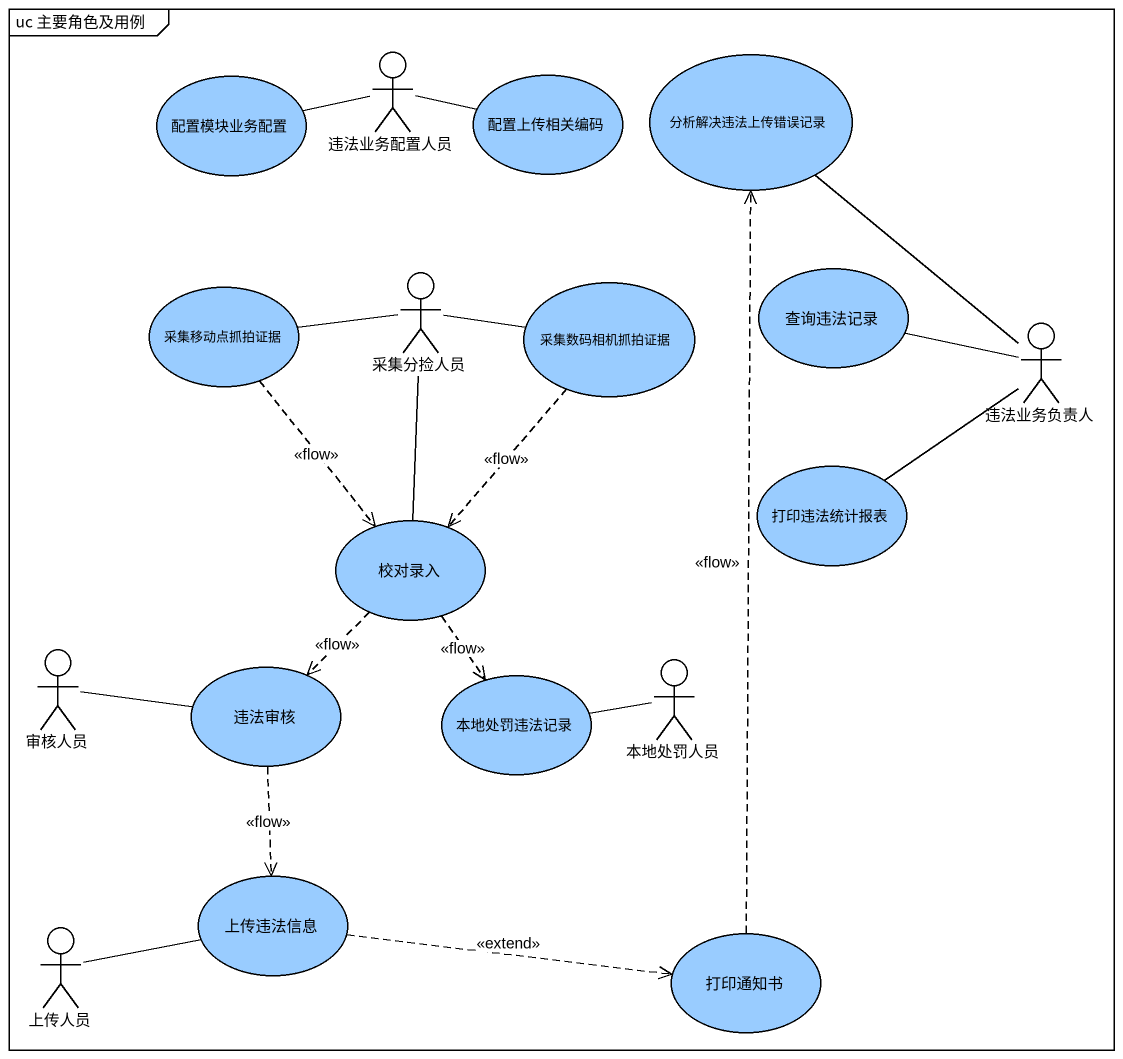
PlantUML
@startuml
mainframe uc 主要角色及用例
usecase 配置模块业务配置 #99CCFF
actor 违法业务配置人员
usecase 配置上传相关编码 #99CCFF
usecase 分析解决违法上传错误记录 #99CCFF
actor 采集分捡人员
usecase 查询违法记录 #99CCFF
usecase 采集移动点抓拍证据 #99CCFF
usecase 采集数码相机抓拍证据 #99CCFF
actor 违法业务负责人
usecase 打印违法统计报表 #99CCFF
usecase 校对录入 #99CCFF
actor 审核人员
actor 本地处罚人员
usecase 违法审核 #99CCFF
usecase 本地处罚违法记录 #99CCFF
usecase 上传违法信息 #99CCFF
actor 上传人员
usecase 打印通知书 #99CCFF
违法业务配置人员 -left- 配置模块业务配置
违法业务配置人员 -right- 配置上传相关编码
分析解决违法上传错误记录 -- 违法业务负责人
采集分捡人员 -left- 采集移动点抓拍证据
采集分捡人员 -right- 采集数码相机抓拍证据
采集分捡人员 -- 校对录入
采集移动点抓拍证据 ..> 校对录入 : <<flow>>
采集数码相机抓拍证据 ..> 校对录入 : <<flow>>
违法业务负责人 -left- 查询违法记录
违法业务负责人 -- 打印违法统计报表
校对录入 ..> 违法审核 : <<flow>>
校对录入 ..> 本地处罚违法记录 : <<flow>>
审核人员 -right- 违法审核
本地处罚人员 -left- 本地处罚违法记录
违法审核 ..> 上传违法信息 : <<flow>>
上传违法信息 .right.> 打印通知书 : <<extend>>
上传人员 -right- 上传违法信息
打印通知书 .up.> 分析解决违法上传错误记录 : <<flow>>
@enduml
